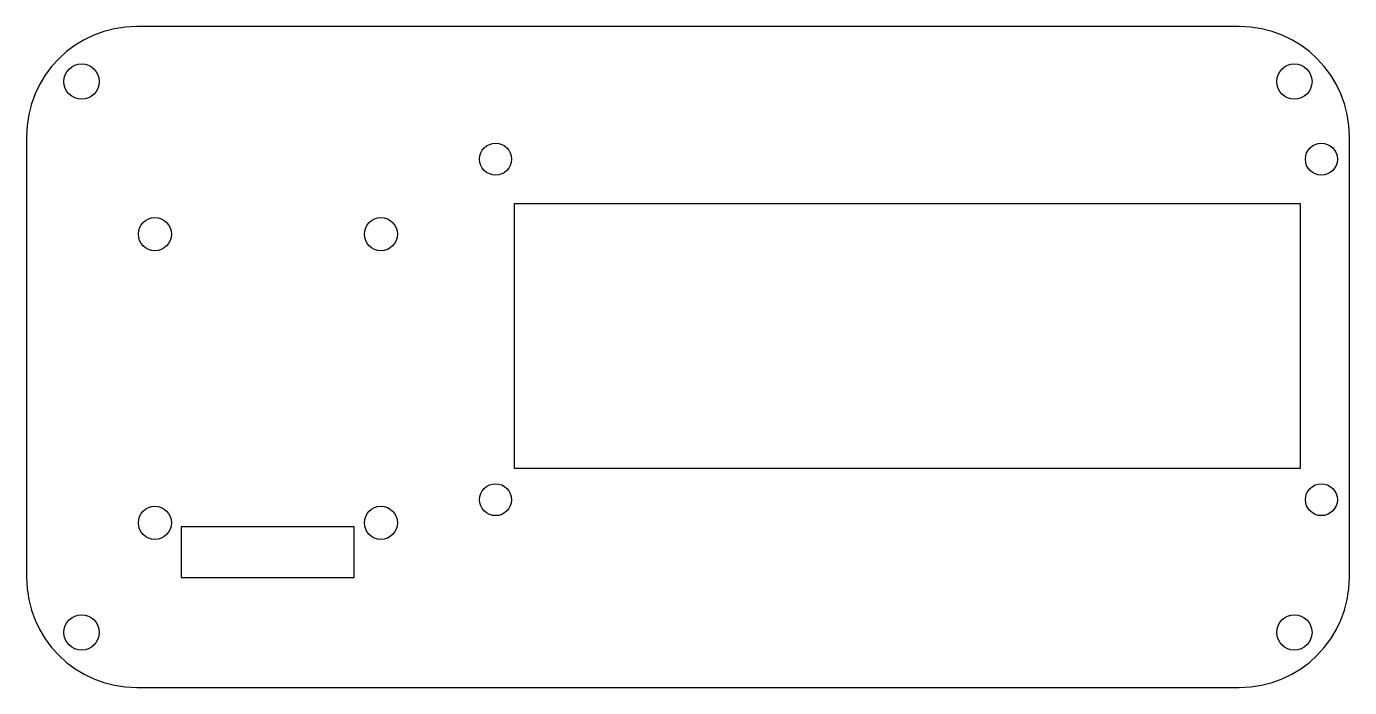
# Model space of a CAD drawing. Header units: millimetres. Extents: x -57 to 63, y -36 to 24.
import ezdxf

# ---------------------------------------------------------------- set-up
doc = ezdxf.new("R2010")
doc.units = ezdxf.units.MM

msp = doc.modelspace()

# ---------------------------------------------------------------- linework, layer by layer
at = {"color": 7, "linetype": 'Continuous', "lineweight": 25}
for p, q in [((53.09, 24.37), (-46.91, 24.37)), ((-56.91, 14.37), (-56.91, -25.63)), ((63.09, -25.63), (63.09, 14.37)), ((58.64, 8.27), (-12.66, 8.27)), ((-12.66, 8.27), (-12.66, -15.73)), ((58.64, -15.73), (58.64, 8.27)), ((-12.66, -15.73), (58.64, -15.73)), ((-27.18, -21.04), (-42.87, -21.04)), ((-42.87, -21.04), (-42.87, -25.63)), ((-27.18, -25.63), (-27.18, -21.04)), ((-42.87, -25.63), (-27.18, -25.63)), ((-46.91, -35.63), (53.09, -35.63))]:
    msp.add_line(p, q, dxfattribs=at)
for centre, radius in [((-51.91, 19.37), 1.6), ((58.09, 19.37), 1.6), ((-14.36, 12.32), 1.45), ((60.54, 12.32), 1.45), ((-45.26, 5.52), 1.5), ((-24.76, 5.52), 1.5), ((-14.36, -18.58), 1.45), ((60.54, -18.58), 1.45), ((-45.26, -20.68), 1.5), ((-24.76, -20.68), 1.5), ((-51.91, -30.63), 1.6), ((58.09, -30.63), 1.6)]:
    msp.add_circle(centre, radius, dxfattribs=at)
for centre, start, end in [((-46.91, 14.37), 90, 180), ((53.09, 14.37), 0, 90), ((-46.91, -25.63), 180, 270), ((53.09, -25.63), 270, 0)]:
    msp.add_arc(centre, 10, start, end, dxfattribs=at)

doc.saveas('drawing.dxf')
